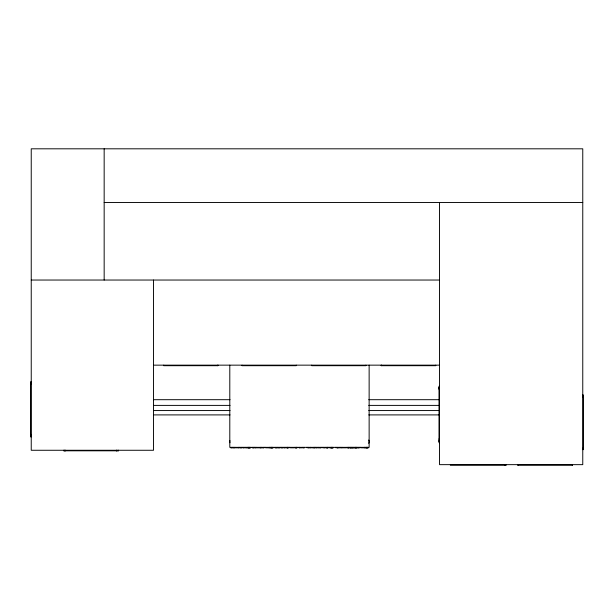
<?xml version="1.0" encoding="UTF-8"?>
<svg xmlns="http://www.w3.org/2000/svg" width="614" height="614" viewBox="0 0 614 614"><rect width="100%" height="100%" fill="white"/><g stroke="black" fill="none" stroke-linecap="round" stroke-linejoin="round"><path stroke-width="0.92" d="M104.165 202.536L582.763 202.536M31.237 280.038L439.54 280.038M153.523 365.153L439.54 365.153M31.237 381.816L30.7 381.816L30.7 436.8L31.237 436.8M30.7 382.284L31.237 382.284M30.7 382.56L31.237 382.645M30.7 382.921L31.237 382.921M30.7 383.397L31.237 383.397M30.7 383.666L31.237 383.666M30.7 383.75L31.237 383.75M439.54 386.267L439.002 386.267L439.002 442.671L439.54 442.671M439.002 387.25L439.54 387.25M439.002 387.373L439.54 387.373M439.002 388.355L439.54 388.355M439.002 388.516L439.54 388.516M439.002 389.621L439.54 389.621M582.763 395.117L583.3 395.117L583.3 449.655L582.763 449.655M582.763 395.186L583.3 395.186M582.763 395.5L583.3 395.5M582.763 396.682L583.3 396.682M582.763 396.751L583.3 396.751M582.763 397.058L583.3 397.058M153.523 399.691L230.05 399.691M368.753 399.691L439.54 399.691M153.523 405.394L230.05 405.394M368.753 405.394L439.54 405.394M153.523 410.559L230.05 410.559M368.753 410.559L439.54 410.559M153.523 414.903L230.05 414.903M368.753 414.903L439.54 414.903M30.7 434.413L31.237 434.413M30.7 434.881L31.237 434.881M30.7 435.157L31.237 435.157M30.7 435.242L31.237 435.242M30.7 435.971L31.237 435.971M30.7 436.447L31.237 436.447M30.7 436.715L31.237 436.715M439.002 438.864L439.54 438.864M439.002 439.847L439.54 439.847M439.002 440.422L439.54 440.422M439.002 441.113L439.54 441.113M439.002 441.405L439.54 441.405M235.638 447.813L239.099 447.813L239.084 447.345M257.189 447.813L260.651 447.813L260.651 447.345L260.635 447.813M266.131 447.813L269.584 447.813L269.584 447.345M277.175 447.813L274.934 447.813L274.934 447.345M283.123 447.813L281.005 447.813L281.005 447.345M290.46 447.813L294.167 447.813M301.911 447.813L299.087 447.813L299.087 447.345M311.436 447.813L315.135 447.813L315.135 447.345M342.597 447.813L346.311 447.813M361.27 447.813L364.724 447.813L364.724 447.345M582.763 448.235L583.3 448.166M582.763 448.55L583.3 448.55M582.763 449.271L583.3 449.271M582.763 449.348L583.3 449.348M572.425 464.652L572.425 465.189L517.571 465.189L517.571 464.652M572.325 464.652L572.325 465.189M518.17 464.652L518.262 465.189M506.197 464.652L506.197 465.189L450.384 465.189L450.384 464.652M505.667 464.652L505.667 465.189M504.539 464.652L504.539 465.189M439.54 202.536L439.54 464.652L582.763 464.652L582.763 148.811L31.237 148.811L31.237 450.269L153.523 450.269L153.523 280.038M435.763 365.153L435.763 365.691L381.148 365.691L381.148 365.153M381.601 365.153L381.601 365.691M369.137 365.153L369.137 447.345L229.797 447.345L229.797 365.153M368.469 447.345L368.469 447.813L365.031 447.813L365.031 447.345M367.763 447.345L367.763 447.813M367.487 447.345L367.487 447.813M367.233 447.345L367.233 447.813M367.095 447.345L367.095 447.813M366.758 447.345L366.758 447.813M366.412 447.345L366.412 447.813M366.282 447.345L366.282 447.813M365.936 365.153L365.936 365.691L311.782 365.691L311.782 365.153M366.028 447.345L366.028 447.813M365.737 447.345L365.737 447.813M364.255 447.345L364.255 447.813M360.687 447.345L360.687 447.813L360.011 447.345M359.589 447.345L359.589 447.813L357.624 447.813L357.624 447.345M358.944 447.345L358.944 447.813M358.254 447.345L358.254 447.813M357.448 447.345L357.448 447.813L354.009 447.813L354.009 447.345M356.742 447.345L356.742 447.813M356.465 447.345L356.465 447.813M356.212 447.345L356.212 447.813M356.074 447.345L356.074 447.813M355.736 447.345L355.736 447.813M355.391 447.345L355.391 447.813M355.26 447.345L355.26 447.813M355.007 447.345L355.007 447.813M354.715 447.345L354.715 447.813M353.756 447.345L353.756 447.813L349.558 447.813L349.558 447.345M352.72 447.345L352.72 447.813M352.497 447.345L352.497 447.813M351.96 447.345L351.96 447.813M351.661 447.345L351.661 447.813M351.361 447.345L351.361 447.813M350.84 447.345L350.84 447.813M350.609 447.345L350.609 447.813M349.282 447.345L349.282 447.813L346.994 447.813L346.994 447.345M348.537 447.345L348.537 447.813M348.437 447.345L348.437 447.813M348.33 447.345L348.33 447.813M347.67 447.345L347.739 447.813M342.175 447.345L342.175 447.813L340.402 447.813L340.402 447.345M341.077 447.345L341.077 447.813M339.58 447.345L339.58 447.813L336.725 447.813L336.725 447.345M338.897 447.345L338.928 447.813M335.958 447.345L335.958 447.813L335.282 447.345M333.417 447.345L333.417 447.813L329.979 447.813L329.979 447.345M332.711 447.345L332.711 447.813M332.427 447.345L332.427 447.813M332.182 447.345L332.182 447.813M332.044 447.345L332.044 447.813M331.706 447.345L331.706 447.813M331.353 447.345L331.353 447.813M331.222 447.345L331.222 447.813M330.977 447.345L330.977 447.813M330.685 447.345L330.685 447.813M329.503 447.345L329.503 447.813L328.828 447.345M328.329 447.345L328.329 447.813L326.042 447.813L326.042 447.345M327.584 447.345L327.584 447.813M327.485 447.345L327.485 447.813M327.377 447.345L327.377 447.813M325.359 447.345L325.359 447.813L323.417 447.813L323.417 447.345M324.092 447.345L324.092 447.813M322.649 447.345L322.649 447.813L321.974 447.345M321.206 447.345L321.206 447.813L318.351 447.813L318.351 447.345M320.554 447.345L320.531 447.813M319.027 447.345L319.004 447.813M317.714 447.345L317.714 447.813L315.765 447.813L315.765 447.345M316.44 447.345L316.44 447.813M314.89 447.345L314.89 447.813M314.376 447.345L314.406 447.813M313.347 447.345L313.347 447.813M310.784 447.345L310.784 447.813L307.921 447.813L307.921 447.345M310.101 447.345L310.124 447.813M308.604 447.345L308.604 447.813M307.153 447.345L307.153 447.813L306.486 447.345M304.506 447.345L304.506 447.813L302.564 447.813L302.564 447.345M303.239 447.345L303.239 447.813M299.755 447.345L299.755 447.813M297.145 447.345L297.145 447.813L294.858 447.813L294.858 447.345M296.401 447.345L296.401 447.813M296.301 447.345L296.301 447.813M296.201 365.153L296.201 365.691L242.046 365.691L242.046 365.153M296.194 447.345L296.194 447.813M289.877 447.345L289.877 447.813L289.202 447.345M288.703 447.345L288.703 447.813L286.416 447.813L286.416 447.345M287.958 447.345L287.958 447.813M287.859 447.345L287.859 447.813M287.751 447.345L287.751 447.813M285.733 447.345L285.733 447.813L283.791 447.813L283.791 447.345M284.466 447.345L284.466 447.813M282.425 447.345L282.425 447.813M281.68 447.345L281.68 447.813M280.214 447.345L280.214 447.813L277.804 447.813L277.804 447.345M279.539 447.345L279.539 447.813M278.48 447.345L278.48 447.813M277.114 447.345L277.114 447.813M276.615 447.345L276.615 447.813M275.502 447.345L275.502 447.813M273.33 447.345L273.33 447.813L269.891 447.813L269.891 447.345M272.624 447.345L272.624 447.813M272.34 447.345L272.34 447.813M272.094 447.345L272.094 447.813M271.956 447.345L271.956 447.813M271.618 447.345L271.618 447.813M271.265 447.345L271.265 447.813M271.135 447.345L271.135 447.813M270.889 447.345L270.889 447.813M270.597 447.345L270.597 447.813M269.109 447.345L269.109 447.813M265.54 447.345L265.54 447.813L264.864 447.345M264.104 447.345L264.104 447.813L261.242 447.813L261.242 447.345M263.421 447.345L263.421 447.813M261.925 447.345L261.894 447.813M260.175 447.345L260.175 447.813M256.736 447.345L256.736 447.813L254.787 447.813L254.787 447.345M255.462 447.345L255.462 447.813M254.319 447.345L254.319 447.813L252.346 447.813L252.346 447.345M253.674 447.345L253.674 447.813M252.983 447.345L252.983 447.813M250.788 447.345L250.788 447.813L247.35 447.813L247.35 447.345M250.082 447.345L250.082 447.813M249.798 447.345L249.798 447.813M249.553 447.345L249.553 447.813M249.414 447.345L249.414 447.813M249.077 447.345L249.077 447.813M248.724 447.345L248.724 447.813M248.593 447.345L248.593 447.813M248.348 447.345L248.348 447.813M248.056 447.345L248.056 447.813M247.12 447.345L247.12 447.813L245.454 447.813L245.454 447.345M246.13 447.345L246.13 447.813M244.817 447.345L244.817 447.813L242.875 447.813L242.875 447.345M243.543 447.345L243.543 447.813M242.085 447.345L242.085 447.813L239.667 447.813L239.667 447.345M241.402 447.345L241.402 447.813M240.35 447.345L240.35 447.813M238.623 447.345L238.623 447.813M235.108 447.345L235.108 447.813L232.929 447.813L232.929 447.345M234.602 447.345L234.602 447.813M233.497 447.345L233.497 447.813M232.599 447.345L232.599 447.813L230.657 447.813L230.657 447.345M231.332 447.345L231.332 447.813M217.947 365.153L217.947 365.691L163.7 365.691L163.792 365.153M217.855 365.153L217.855 365.691M118.41 450.269L118.41 450.806L63.795 450.806L63.795 450.269M118.134 450.269L118.134 450.806M117.949 450.269L117.949 450.806M116.844 450.269L116.844 450.806M116.568 450.269L116.568 450.806M116.391 450.269L116.391 450.806M104.165 148.811L104.165 280.038M65.36 450.269L65.36 450.806M65.084 450.269L65.084 450.806M64.9 450.269L64.9 450.806M64.255 450.269L64.255 450.806M63.971 450.269L63.971 450.806M229.943 442.748A4.129 4.129 0 0 1 229.943 440.614M368.692 440.038A3.285 3.285 0 0 1 368.692 443.323M353.157 447.813L353.157 447.345L353.104 447.813M350.218 447.813L350.218 447.345L350.172 447.813M337.401 447.813L337.401 447.345L337.37 447.813M326.786 447.813L326.786 447.345L326.717 447.813M295.595 447.813L295.595 447.345L295.534 447.813M287.152 447.813L287.152 447.345L287.091 447.813"/></g></svg>
